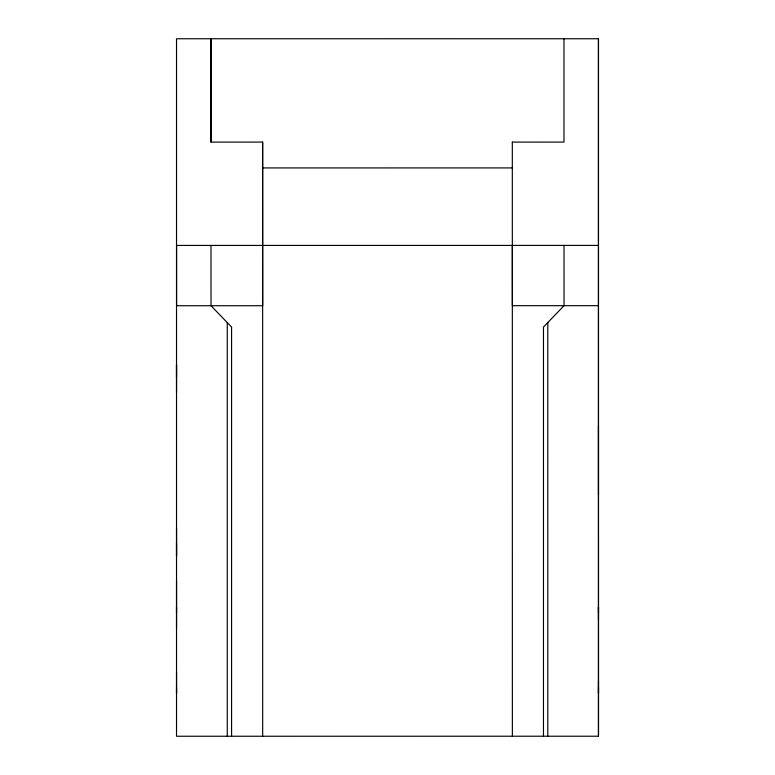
<?xml version="1.0" encoding="UTF-8"?>
<svg xmlns="http://www.w3.org/2000/svg" width="775" height="775" viewBox="0 0 775 775"><rect width="100%" height="100%" fill="white"/><g stroke="black" fill="none" stroke-linecap="round" stroke-linejoin="round"><path stroke-width="1.16" d="M176.526 628.602L176.545 581.24M176.516 392.722L176.516 364.715L176.526 377.522M176.526 671.654L176.526 693.179L176.526 687.415M176.535 527.872L176.535 555.878L176.526 543.081M210.965 142.106L210.965 38.769L210.974 142.106L262.638 142.096L262.677 736.25M598.474 245.413L176.564 245.433L176.564 305.718L262.677 305.718L262.628 142.096M598.455 38.75L598.484 736.221L598.455 38.75L176.526 38.76L176.526 736.25L598.484 736.221M598.474 680.566L598.474 693.179L598.474 687.415M598.474 619.68L598.474 607.077L598.474 612.841M512.323 142.106L563.987 142.087L563.987 38.75M262.618 167.933L512.323 167.923M598.484 305.679L512.372 305.679L512.333 245.413M564.016 245.413L564.035 305.679L543.469 327.06L543.469 736.221M210.994 245.433L211.013 305.718L231.58 327.089L231.58 736.25M176.526 612.841L176.526 607.077M598.465 425.853L598.465 494.741M547.789 322.565L547.799 736.221M512.323 142.087L512.372 736.221M227.259 322.603L227.259 736.25"/></g></svg>
